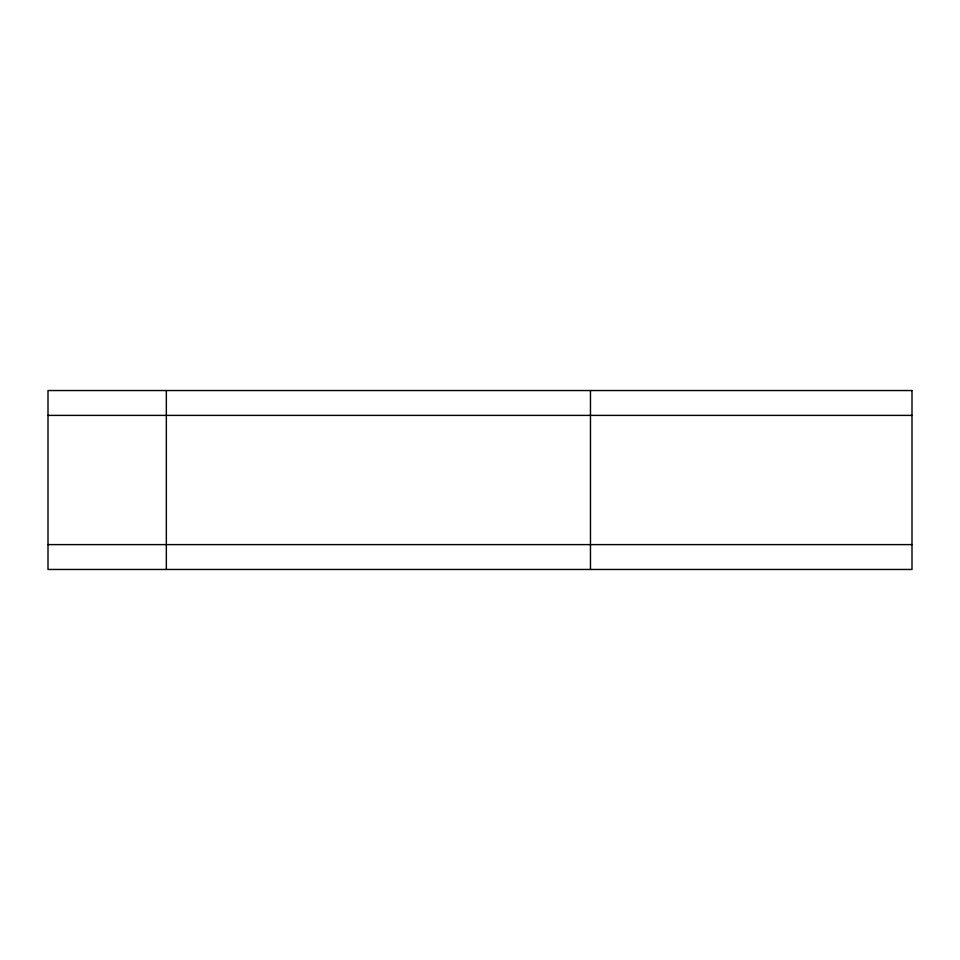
<?xml version="1.0" encoding="UTF-8"?>
<svg xmlns="http://www.w3.org/2000/svg" width="960" height="960" viewBox="0 0 960 960"><rect width="100%" height="100%" fill="white"/><g stroke="black" fill="none" stroke-linecap="round" stroke-linejoin="round"><path stroke-width="1.44" d="M48 415.392L912 415.392M48 544.608L912 544.608M590.472 390.54L590.472 569.46M166.344 390.54L166.344 569.46M912 390.54L48 390.54L48 569.46L912 569.46L912 390.54"/></g></svg>
